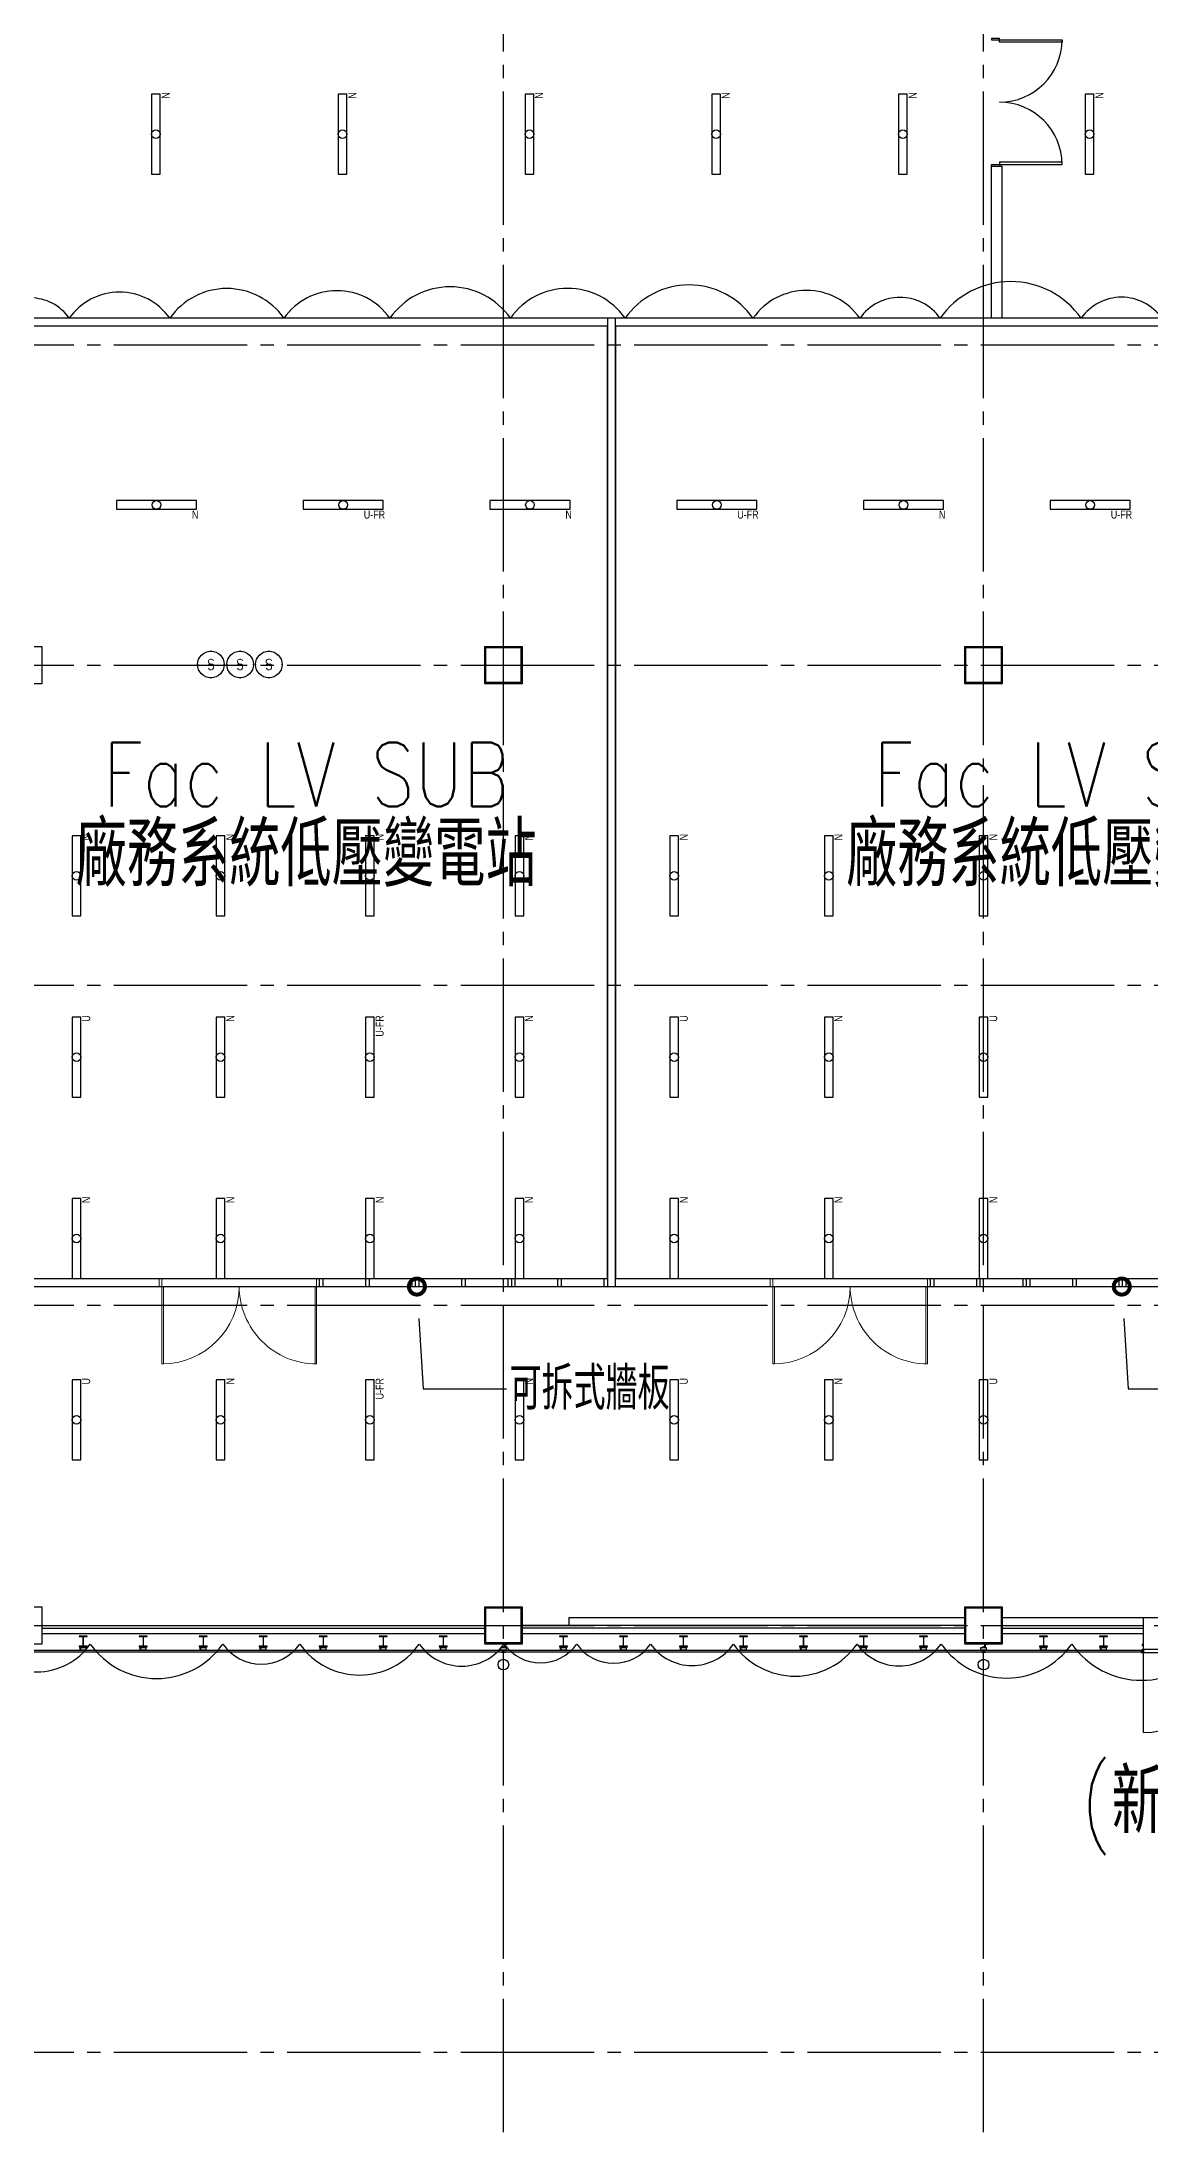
# Model space of a CAD drawing. Header units: millimetres. Extents: x -48783 to 40488, y 6477 to 32964.
# Drawn here: x 3635 to 5712, y 10600 to 14518 of the extents above; entities that cross this region are included whole.
import ezdxf
from ezdxf import colors
from ezdxf.entities.mleader import LeaderData, LeaderLine
from ezdxf.enums import TextEntityAlignment as Align
from ezdxf.math import Vec2, Vec3

# ---------------------------------------------------------------- set-up
doc = ezdxf.new("R2010")
doc.units = ezdxf.units.MM
doc.header["$LTSCALE"] = 100
doc.linetypes.add('X-N-FAB-L20$0$COL-CEN-LIN', pattern=[3.25, 2.5, -0.25, 0.25, -0.25])
for name, color, linetype in [('0-XREF', 7, 'Continuous'), ('188K-SM-06-F1-L20-ELEC-LIGHT-Y2257103$0$E-LIGHT(W)-N', 8, 'Continuous'), ('188K-SM-06-F1-L20-ELEC-LIGHT-Y2257103$0$E-LIGHT(W)-U FR', 8, 'Continuous'), ('188K-SM-06-F1-L20-ELEC-LIGHT-Y2257103$0$E-LIGHT(W)-U XLPE', 8, 'Continuous'), ('188K-SM-06-F1-L20-ELEC-LIGHT-Y2257103$0$E-LIGHT-SW', 8, 'Continuous'), ('X-N-FAB-L20$0$0-毒腐氣體房', 8, 'Continuous'), ('X-N-FAB-L20$0$08', 8, 'Continuous'), ('X-N-FAB-L20$0$200K新增範圍', 8, 'Continuous'), ('X-N-FAB-L20$0$4', 8, 'Continuous'), ('X-N-FAB-L20$0$BLOCK', 8, 'Continuous'), ('X-N-FAB-L20$0$CCL', 8, 'X-N-FAB-L20$0$COL-CEN-LIN'), ('X-N-FAB-L20$0$COL-S', 8, 'Continuous'), ('X-N-FAB-L20$0$DOOR', 8, 'Continuous'), ('X-N-FAB-L20$0$DW_Frame', 8, 'Continuous'), ('X-N-FAB-L20$0$RM-NAME', 8, 'Continuous'), ('X-N-FAB-L20$0$TXT-CODE', 8, 'Continuous'), ('X-N-FAB-L20$0$TXT-CODE-雲', 8, 'Continuous'), ('X-N-FAB-L20$0$WALL-P', 8, 'Continuous')]:
    doc.layers.add(name, color=color, linetype=linetype)
doc.layers.add('188K-SM-06-F1-L20-ELEC-LIGHT-Y2257103$0$Defpoints-CAS', color=8, linetype='Continuous', plot=False)
doc.styles.add('188K-SM-06-F1-L20-ELEC-LIGHT-Y2257103$0$F12P8-SM-03-C40-ELEC-LIGHT-L209207$0$Standard', font='txt.shx', dxfattribs={"bigfont": 'chineset.shx'})
doc.styles.add('188K-SM-06-F1-L20-ELEC-LIGHT-Y2257103$0$Standard', font='arial.ttf')
doc.styles.add('X-N-FAB-L20$0$CHINA', font='simplex.shx', dxfattribs={"width": 0.75, "bigfont": 'chineset.shx'})
doc.styles.add('X-N-FAB-L20$0$Standard', font='romans.shx', dxfattribs={"bigfont": 'chineset.shx'})
doc.styles.add('X-N-FAB-L20$0$TG_NOTE_TEXT', font='simplex.shx', dxfattribs={"width": 0.75, "bigfont": 'chineset.shx'})

# ---------------------------------------------------------------- blocks, each defined once
blk = doc.blocks.new('*U82')
at = {"ltscale": 600}
blk.add_lwpolyline([(-75, -8.1), (75, -8.1), (75, 8.1), (-75, 8.1)], close=True, dxfattribs=at)
blk.add_circle((0, 0), 8.1, dxfattribs=at)
at = {"style": '188K-SM-06-F1-L20-ELEC-LIGHT-Y2257103$0$Standard', "width": 0.8}
blk.add_text('U-FR', height=15, rotation=360, dxfattribs=at).set_placement((78.5, -18.1), align=Align.MIDDLE_RIGHT)
blk = doc.blocks.new('*U80')
at = {"ltscale": 600}
blk.add_lwpolyline([(75, 8.1), (-75, 8.1), (-75, -8.1), (75, -8.1)], close=True, dxfattribs=at)
blk.add_circle((0, 0), 8.1, dxfattribs=at)
at = {"style": '188K-SM-06-F1-L20-ELEC-LIGHT-Y2257103$0$Standard', "width": 0.8}
blk.add_text('N', height=15, rotation=360, dxfattribs=at).set_placement((78.5, -18.1), align=Align.MIDDLE_RIGHT)
blk = doc.blocks.new('*U95')
at = {"layer": '188K-SM-06-F1-L20-ELEC-LIGHT-Y2257103$0$E-LIGHT(W)-N'}
blk.add_blockref('*U80', (173.2, 8.9), dxfattribs=at)
at = {"layer": '188K-SM-06-F1-L20-ELEC-LIGHT-Y2257103$0$E-LIGHT(W)-U FR'}
blk.add_blockref('*U82', (-176.8, 8.9), dxfattribs=at)
blk = doc.blocks.new('*U96')
at = {"color": 0, "linetype": 'ByBlock', "lineweight": -2, "transparency": 16777216}
for p in [(1400, 0), (2100, 0), (2800, 0), (3500, 0)]:
    blk.add_blockref('*U95', p, dxfattribs=at)
blk = doc.blocks.new('*U81')
at = {"ltscale": 600}
blk.add_lwpolyline([(-75, -8.1), (75, -8.1), (75, 8.1), (-75, 8.1)], close=True, dxfattribs=at)
blk.add_circle((0, 0), 8.1, dxfattribs=at)
at = {"style": '188K-SM-06-F1-L20-ELEC-LIGHT-Y2257103$0$Standard', "width": 0.8}
blk.add_text('U', height=15, rotation=360, dxfattribs=at).set_placement((78.5, -18.1), align=Align.MIDDLE_RIGHT)
blk = doc.blocks.new('*U74')
blk.add_circle((0, 0), 25)
at = {"layer": '188K-SM-06-F1-L20-ELEC-LIGHT-Y2257103$0$Defpoints-CAS'}
blk.add_lwpolyline([(-3.5, 0.46), (3.5, 0.46), (3.5, -0.46), (-3.5, -0.46)], close=True, dxfattribs=at)
for p in [(-25, 0), (0, 25), (25, 0), (0, -25)]:
    blk.add_point(p, dxfattribs=at)
at = {"style": '188K-SM-06-F1-L20-ELEC-LIGHT-Y2257103$0$F12P8-SM-03-C40-ELEC-LIGHT-L209207$0$Standard', "width": 0.8}
blk.add_text('S', height=20, dxfattribs=at).set_placement((0, 0), align=Align.MIDDLE_CENTER)
blk = doc.blocks.new('188K-SM-06-F1-L20-ELEC-LIGHT-Y2257103')
blk.add_blockref('*U96', (2276.7, 13641.1))
at = {"layer": '188K-SM-06-F1-L20-ELEC-LIGHT-Y2257103$0$E-LIGHT(W)-N', "rotation": 90}
for p in [(3848.8, 14345), (4198.8, 14345), (4548.8, 14345), (4898.8, 14345), (5248.8, 14345), (5598.8, 14345), (3700, 12955), (3970, 12955), (4250, 12955), (4530, 12955), (4820, 12955), (5110, 12955), (5400, 12955), (3970, 12615), (4530, 12615), (5110, 12615), (3700, 12275), (3970, 12275), (4250, 12275), (4530, 12275), (4820, 12275), (5110, 12275), (5400, 12275), (3970, 11935), (4530, 11935), (5110, 11935)]:
    blk.add_blockref('*U80', p, dxfattribs=at)
at = {"layer": '188K-SM-06-F1-L20-ELEC-LIGHT-Y2257103$0$E-LIGHT(W)-U FR', "rotation": 90}
for p in [(4250, 12615), (4250, 11935)]:
    blk.add_blockref('*U82', p, dxfattribs=at)
at = {"layer": '188K-SM-06-F1-L20-ELEC-LIGHT-Y2257103$0$E-LIGHT(W)-U XLPE', "rotation": 90}
for p in [(3700, 12615), (4820, 12615), (5400, 12615), (3700, 11935), (4820, 11935), (5400, 11935)]:
    blk.add_blockref('*U81', p, dxfattribs=at)
at = {"layer": '188K-SM-06-F1-L20-ELEC-LIGHT-Y2257103$0$E-LIGHT-SW'}
for p in [(3951.9, 13351), (4006.6, 13351), (4060.5, 13351)]:
    blk.add_blockref('*U74', p, dxfattribs=at)
blk = doc.blocks.new('X-N-FAB-L20$0$A$Cc7bb84f0')
at = {"layer": 'X-N-FAB-L20$0$COL-S'}
for points in [[(0, 70), (70, 70), (70, 0), (0, 0)], [(2, 68), (68, 68), (68, 2), (2, 2)]]:
    blk.add_lwpolyline(points, close=True, dxfattribs=at)
blk = doc.blocks.new('X-N-FAB-L20$0$A$C20c95bda')
at = {"layer": 'X-N-FAB-L20$0$CCL'}
for p, q in [((5520, 0), (5520, 9160)), ((6420, 0), (6420, 9160)), ((240, 3350), (28330, 3350)), ((240, 2750), (28330, 2750)), ((240, 2150), (28330, 2150)), ((240, 1550), (28330, 1550)), ((240, 950), (28330, 950)), ((240, 150), (28330, 150))]:
    blk.add_line(p, q, dxfattribs=at)
at = {"layer": 'X-N-FAB-L20$0$200K新增範圍'}
for p in [(5485, 2715), (6385, 2715), (5485, 915), (6385, 915)]:
    blk.add_blockref('X-N-FAB-L20$0$A$Cc7bb84f0', p, dxfattribs=at)
blk = doc.blocks.new('X-N-FAB-L20$0$A$C1d07c4d4')
for centre in [(5217.4, 851.4), (6117.4, 851.4)]:
    blk.add_circle(centre, 10)
at = {"layer": 'X-N-FAB-L20$0$08'}
for p, q in [((6082.4, 925), (5252.4, 925)), ((6152.4, 925), (6417.1, 925))]:
    blk.add_line(p, q, dxfattribs=at)
for points in [[(4282.4, 2690), (4282.4, 2760), (4352.4, 2760), (4352.4, 2690)], [(5182.4, 2690), (5182.4, 2760), (5252.4, 2760), (5252.4, 2690)], [(5184.4, 2692), (5184.4, 2758), (5250.4, 2758), (5250.4, 2692)], [(4282.4, 890), (4282.4, 960), (4352.4, 960), (4352.4, 890)], [(5182.4, 890), (5182.4, 960), (5252.4, 960), (5252.4, 890)], [(5184.4, 892), (5184.4, 958), (5250.4, 958), (5250.4, 892)], [(6082.4, 890), (6082.4, 960), (6152.4, 960), (6152.4, 890)], [(6084.4, 892), (6084.4, 958), (6150.4, 958), (6150.4, 892)]]:
    blk.add_lwpolyline(points, close=True, dxfattribs=at)
at = {"layer": 'X-N-FAB-L20$0$4'}
for points in [[(6417.1, 874), (6417.1, 940)], [(6417.1, 940), (6717.1, 940)]]:
    blk.add_lwpolyline(points, dxfattribs=at)
at = {"layer": 'X-N-FAB-L20$0$DOOR'}
blk.add_line((6417.1, 724), (6417.1, 874), dxfattribs=at)
blk.add_lwpolyline([(6412.6, 876.5), (6412.6, 874), (6415.1, 874), (6415.1, 880.5), (6417.1, 880.5), (6417.1, 889), (6414.6, 889), (6414.6, 886.5)], dxfattribs=at)
blk.add_lwpolyline([(6417.1, 874), (6568.6, 874), (6568.6, 880), (6417.1, 880)], close=True, dxfattribs=at)
blk.add_arc((6417.1, 874), 150, 270, 0, dxfattribs=at)
at = {"layer": 'X-N-FAB-L20$0$WALL-P'}
for p, q in [((4352.4, 925), (5182.4, 925)), ((4352.4, 920), (5182.4, 920)), ((4352.4, 910), (5182.4, 910)), ((6082.4, 920), (5252.4, 920)), ((5252.4, 910), (6082.4, 910)), ((5339.9, 940), (6082.4, 940)), ((5339.9, 940), (5339.9, 925)), ((6152.4, 940), (6417.1, 940)), ((6152.4, 920), (6417.1, 920)), ((6152.4, 910), (6417.1, 910)), ((4053.9, 878.5), (6417.1, 878.5)), ((6417.1, 875), (4057.4, 875))]:
    blk.add_line(p, q, dxfattribs=at)
for points in [[(4422.4, 885), (4437.4, 885), (4437.4, 885.9), (4430.2, 885.9), (4430.2, 904.1), (4437.4, 904.1), (4437.4, 905), (4422.4, 905), (4422.4, 904.1), (4429.6, 904.1), (4429.6, 885.9), (4422.4, 885.9)], [(4534.9, 885), (4549.9, 885), (4549.9, 885.9), (4542.7, 885.9), (4542.7, 904.1), (4549.9, 904.1), (4549.9, 905), (4534.9, 905), (4534.9, 904.1), (4542.1, 904.1), (4542.1, 885.9), (4534.9, 885.9)], [(4647.4, 885), (4662.4, 885), (4662.4, 885.9), (4655.2, 885.9), (4655.2, 904.1), (4662.4, 904.1), (4662.4, 905), (4647.4, 905), (4647.4, 904.1), (4654.6, 904.1), (4654.6, 885.9), (4647.4, 885.9)], [(4759.9, 885), (4774.9, 885), (4774.9, 885.9), (4767.7, 885.9), (4767.7, 904.1), (4774.9, 904.1), (4774.9, 905), (4759.9, 905), (4759.9, 904.1), (4767.1, 904.1), (4767.1, 885.9), (4759.9, 885.9)], [(4872.4, 885), (4887.4, 885), (4887.4, 885.9), (4880.2, 885.9), (4880.2, 904.1), (4887.4, 904.1), (4887.4, 905), (4872.4, 905), (4872.4, 904.1), (4879.6, 904.1), (4879.6, 885.9), (4872.4, 885.9)], [(4984.9, 885), (4999.9, 885), (4999.9, 885.9), (4992.7, 885.9), (4992.7, 904.1), (4999.9, 904.1), (4999.9, 905), (4984.9, 905), (4984.9, 904.1), (4992.1, 904.1), (4992.1, 885.9), (4984.9, 885.9)], [(5097.4, 885), (5112.4, 885), (5112.4, 885.9), (5105.2, 885.9), (5105.2, 904.1), (5112.4, 904.1), (5112.4, 905), (5097.4, 905), (5097.4, 904.1), (5104.6, 904.1), (5104.6, 885.9), (5097.4, 885.9)], [(5322.4, 885), (5337.4, 885), (5337.4, 885.9), (5330.2, 885.9), (5330.2, 904.1), (5337.4, 904.1), (5337.4, 905), (5322.4, 905), (5322.4, 904.1), (5329.6, 904.1), (5329.6, 885.9), (5322.4, 885.9)], [(5434.9, 885), (5449.9, 885), (5449.9, 885.9), (5442.7, 885.9), (5442.7, 904.1), (5449.9, 904.1), (5449.9, 905), (5434.9, 905), (5434.9, 904.1), (5442.1, 904.1), (5442.1, 885.9), (5434.9, 885.9)], [(5547.4, 885), (5562.4, 885), (5562.4, 885.9), (5555.2, 885.9), (5555.2, 904.1), (5562.4, 904.1), (5562.4, 905), (5547.4, 905), (5547.4, 904.1), (5554.6, 904.1), (5554.6, 885.9), (5547.4, 885.9)], [(5659.9, 885), (5674.9, 885), (5674.9, 885.9), (5667.7, 885.9), (5667.7, 904.1), (5674.9, 904.1), (5674.9, 905), (5659.9, 905), (5659.9, 904.1), (5667.1, 904.1), (5667.1, 885.9), (5659.9, 885.9)], [(5772.4, 885), (5787.4, 885), (5787.4, 885.9), (5780.2, 885.9), (5780.2, 904.1), (5787.4, 904.1), (5787.4, 905), (5772.4, 905), (5772.4, 904.1), (5779.6, 904.1), (5779.6, 885.9), (5772.4, 885.9)], [(5884.9, 885), (5899.9, 885), (5899.9, 885.9), (5892.7, 885.9), (5892.7, 904.1), (5899.9, 904.1), (5899.9, 905), (5884.9, 905), (5884.9, 904.1), (5892.1, 904.1), (5892.1, 885.9), (5884.9, 885.9)], [(5997.4, 885), (6012.4, 885), (6012.4, 885.9), (6005.2, 885.9), (6005.2, 904.1), (6012.4, 904.1), (6012.4, 905), (5997.4, 905), (5997.4, 904.1), (6004.6, 904.1), (6004.6, 885.9), (5997.4, 885.9)], [(6222.4, 885), (6237.4, 885), (6237.4, 885.9), (6230.2, 885.9), (6230.2, 904.1), (6237.4, 904.1), (6237.4, 905), (6222.4, 905), (6222.4, 904.1), (6229.6, 904.1), (6229.6, 885.9), (6222.4, 885.9)], [(6334.9, 885), (6349.9, 885), (6349.9, 885.9), (6342.7, 885.9), (6342.7, 904.1), (6349.9, 904.1), (6349.9, 905), (6334.9, 905), (6334.9, 904.1), (6342.1, 904.1), (6342.1, 885.9), (6334.9, 885.9)], [(4424.3, 880), (4424.3, 885), (4429.3, 885), (4429.3, 884.4), (4424.9, 884.4), (4424.9, 880)], [(4424.9, 883.5), (4434.9, 883.5), (4434.9, 878.5), (4424.9, 878.5)], [(4435.5, 880), (4435.5, 885), (4430.5, 885), (4430.5, 884.4), (4434.9, 884.4), (4434.9, 880)], [(4536.8, 880), (4536.8, 885), (4541.8, 885), (4541.8, 884.4), (4537.4, 884.4), (4537.4, 880)], [(4537.4, 883.5), (4547.4, 883.5), (4547.4, 878.5), (4537.4, 878.5)], [(4548, 880), (4548, 885), (4543, 885), (4543, 884.4), (4547.4, 884.4), (4547.4, 880)], [(4649.3, 880), (4649.3, 885), (4654.3, 885), (4654.3, 884.4), (4649.9, 884.4), (4649.9, 880)], [(4649.9, 883.5), (4659.9, 883.5), (4659.9, 878.5), (4649.9, 878.5)], [(4660.5, 880), (4660.5, 885), (4655.5, 885), (4655.5, 884.4), (4659.9, 884.4), (4659.9, 880)], [(4761.8, 880), (4761.8, 885), (4766.8, 885), (4766.8, 884.4), (4762.4, 884.4), (4762.4, 880)], [(4762.4, 883.5), (4772.4, 883.5), (4772.4, 878.5), (4762.4, 878.5)], [(4773, 880), (4773, 885), (4768, 885), (4768, 884.4), (4772.4, 884.4), (4772.4, 880)], [(4874.3, 880), (4874.3, 885), (4879.3, 885), (4879.3, 884.4), (4874.9, 884.4), (4874.9, 880)], [(4874.9, 883.5), (4884.9, 883.5), (4884.9, 878.5), (4874.9, 878.5)], [(4885.5, 880), (4885.5, 885), (4880.5, 885), (4880.5, 884.4), (4884.9, 884.4), (4884.9, 880)], [(4986.8, 880), (4986.8, 885), (4991.8, 885), (4991.8, 884.4), (4987.4, 884.4), (4987.4, 880)], [(4987.4, 883.5), (4997.4, 883.5), (4997.4, 878.5), (4987.4, 878.5)], [(4998, 880), (4998, 885), (4993, 885), (4993, 884.4), (4997.4, 884.4), (4997.4, 880)], [(5099.3, 880), (5099.3, 885), (5104.3, 885), (5104.3, 884.4), (5099.9, 884.4), (5099.9, 880)], [(5099.9, 883.5), (5109.9, 883.5), (5109.9, 878.5), (5099.9, 878.5)], [(5110.5, 880), (5110.5, 885), (5105.5, 885), (5105.5, 884.4), (5109.9, 884.4), (5109.9, 880)], [(5212.4, 883.5), (5222.4, 883.5), (5222.4, 878.5), (5212.4, 878.5)], [(5214.9, 883.5), (5219.9, 883.5), (5219.9, 888.5), (5219.3, 888.5), (5219.3, 884.1), (5214.9, 884.1)], [(5216.4, 875), (5218.4, 875), (5218.4, 878.5), (5216.4, 878.5)], [(5219.9, 885), (5219.9, 890), (5224.9, 890), (5224.9, 889.4), (5220.5, 889.4), (5220.5, 885)], [(5324.3, 880), (5324.3, 885), (5329.3, 885), (5329.3, 884.4), (5324.9, 884.4), (5324.9, 880)], [(5324.9, 883.5), (5334.9, 883.5), (5334.9, 878.5), (5324.9, 878.5)], [(5335.5, 880), (5335.5, 885), (5330.5, 885), (5330.5, 884.4), (5334.9, 884.4), (5334.9, 880)], [(5436.8, 880), (5436.8, 885), (5441.8, 885), (5441.8, 884.4), (5437.4, 884.4), (5437.4, 880)], [(5437.4, 883.5), (5447.4, 883.5), (5447.4, 878.5), (5437.4, 878.5)], [(5448, 880), (5448, 885), (5443, 885), (5443, 884.4), (5447.4, 884.4), (5447.4, 880)], [(5549.3, 880), (5549.3, 885), (5554.3, 885), (5554.3, 884.4), (5549.9, 884.4), (5549.9, 880)], [(5549.9, 883.5), (5559.9, 883.5), (5559.9, 878.5), (5549.9, 878.5)], [(5560.5, 880), (5560.5, 885), (5555.5, 885), (5555.5, 884.4), (5559.9, 884.4), (5559.9, 880)], [(5661.8, 880), (5661.8, 885), (5666.8, 885), (5666.8, 884.4), (5662.4, 884.4), (5662.4, 880)], [(5662.4, 883.5), (5672.4, 883.5), (5672.4, 878.5), (5662.4, 878.5)], [(5673, 880), (5673, 885), (5668, 885), (5668, 884.4), (5672.4, 884.4), (5672.4, 880)], [(5774.3, 880), (5774.3, 885), (5779.3, 885), (5779.3, 884.4), (5774.9, 884.4), (5774.9, 880)], [(5774.9, 883.5), (5784.9, 883.5), (5784.9, 878.5), (5774.9, 878.5)], [(5785.5, 880), (5785.5, 885), (5780.5, 885), (5780.5, 884.4), (5784.9, 884.4), (5784.9, 880)], [(5886.8, 880), (5886.8, 885), (5891.8, 885), (5891.8, 884.4), (5887.4, 884.4), (5887.4, 880)], [(5887.4, 883.5), (5897.4, 883.5), (5897.4, 878.5), (5887.4, 878.5)], [(5898, 880), (5898, 885), (5893, 885), (5893, 884.4), (5897.4, 884.4), (5897.4, 880)], [(5999.3, 880), (5999.3, 885), (6004.3, 885), (6004.3, 884.4), (5999.9, 884.4), (5999.9, 880)], [(5999.9, 883.5), (6009.9, 883.5), (6009.9, 878.5), (5999.9, 878.5)], [(6010.5, 880), (6010.5, 885), (6005.5, 885), (6005.5, 884.4), (6009.9, 884.4), (6009.9, 880)], [(6112.4, 883.5), (6122.4, 883.5), (6122.4, 878.5), (6112.4, 878.5)], [(6114.9, 883.5), (6119.9, 883.5), (6119.9, 888.5), (6119.3, 888.5), (6119.3, 884.1), (6114.9, 884.1)], [(6116.4, 875), (6118.4, 875), (6118.4, 878.5), (6116.4, 878.5)], [(6119.9, 885), (6119.9, 890), (6124.9, 890), (6124.9, 889.4), (6120.5, 889.4), (6120.5, 885)], [(6224.3, 880), (6224.3, 885), (6229.3, 885), (6229.3, 884.4), (6224.9, 884.4), (6224.9, 880)], [(6224.9, 883.5), (6234.9, 883.5), (6234.9, 878.5), (6224.9, 878.5)], [(6235.5, 880), (6235.5, 885), (6230.5, 885), (6230.5, 884.4), (6234.9, 884.4), (6234.9, 880)], [(6336.8, 880), (6336.8, 885), (6341.8, 885), (6341.8, 884.4), (6337.4, 884.4), (6337.4, 880)], [(6337.4, 883.5), (6347.4, 883.5), (6347.4, 878.5), (6337.4, 878.5)], [(6348, 880), (6348, 885), (6343, 885), (6343, 884.4), (6347.4, 884.4), (6347.4, 880)]]:
    blk.add_lwpolyline(points, close=True, dxfattribs=at)
for points in [[(5213.7, 874.8), (5216.7, 874.8), (5216.7, 876.4), (5218.2, 876.4), (5218.2, 874.8), (5221.2, 874.8)], [(6113.7, 874.8), (6116.7, 874.8), (6116.7, 876.4), (6118.2, 876.4), (6118.2, 874.8), (6121.2, 874.8)]]:
    blk.add_lwpolyline(points, dxfattribs=at)
blk = doc.blocks.new('X-N-FAB-L20$0$A$C79fe719f')
at = {"layer": 'X-N-FAB-L20$0$WALL-P'}
for points in [[(2015.5, 397.1), (3165.5, 397.1), (3165.5, 2212.1), (2015.5, 2212.1)], [(2030.5, 412.1), (3150.5, 412.1), (3150.5, 2197.1), (2030.5, 2197.1)], [(3150.5, 397.1), (4850.5, 397.1), (4850.5, 2212.1), (3150.5, 2212.1)], [(3165.5, 412.1), (4835.5, 412.1), (4835.5, 2197.1), (3165.5, 2197.1)]]:
    blk.add_lwpolyline(points, close=True, dxfattribs=at)
blk = doc.blocks.new('X-N-FAB-L20$0$萬用門(22改)-REVISED[26]_1')
at = {"layer": 'X-N-FAB-L20$0$DOOR', "lineweight": 0}
for p, q in [((1368.5, 6015), (1368.5, 6020)), ((1368.5, 6020), (1383.5, 6020)), ((1383.5, 6015), (1368.5, 6015)), ((1383.5, 6020), (1383.5, 6015)), ((1383.5, 6015), (1528.5, 6015)), ((1383.5, 6012), (1383.5, 6015)), ((1528.5, 6012), (1383.5, 6012)), ((1528.5, 6015), (1528.5, 6012)), ((1368.5, 5720), (1368.5, 5725)), ((1368.5, 5725), (1383.5, 5725)), ((1383.5, 5728), (1528.5, 5728)), ((1383.5, 5725), (1383.5, 5728)), ((1528.5, 5725), (1383.5, 5725)), ((1383.5, 5725), (1383.5, 5720)), ((1528.5, 5728), (1528.5, 5725)), ((1383.5, 5720), (1368.5, 5720))]:
    blk.add_line(p, q, dxfattribs=at)
for centre, start, end in [((1383.5, 6015), 270, 0), ((1383.5, 5725), 0, 90)]:
    blk.add_arc(centre, 145, start, end, dxfattribs=at)
blk = doc.blocks.new('X-N-FAB-L20$0$_DOTSMALL')
at = {"color": 0, "linetype": 'ByBlock', "const_width": 0.5}
blk.add_lwpolyline([(-0.0625, 0, 1), (0.0625, 0, 1)], format="xyb", close=True, dxfattribs=at)
blk = doc.blocks.new('X-N-FAB-L20$0$A$C6543ae4b')
at = {"layer": 'X-N-FAB-L20$0$DOOR'}
for points in [[(0, 15), (0, 0)], [(0, 15), (180, 15)], [(0, 0), (180, 0)], [(6.5, 15), (6.5, 0)], [(86.75, 15), (86.75, 0)], [(93.25, 15), (93.25, 0)], [(173.5, 15), (173.5, 0)], [(180, 15), (180, 0)]]:
    blk.add_lwpolyline(points, dxfattribs=at)
blk = doc.blocks.new('*U210')
at = {"color": 0}
for p, q in [((-3, -15), (-3, 0)), ((237, -15), (237, 0))]:
    blk.add_line(p, q, dxfattribs=at)
for points in [[(0, 0), (0, 117), (4.375, 117), (4.375, 0)], [(234, 0), (234, 117), (229.625, 117), (229.625, 0)]]:
    blk.add_lwpolyline(points, close=True, dxfattribs=at)
for centre, start, end in [((0, 0), 0, 90), ((234, 0), 90, 180)]:
    blk.add_arc(centre, 117, start, end, dxfattribs=at)
at = {"layer": 'X-N-FAB-L20$0$DW_Frame'}
for points in [[(-3, -15), (0, -15), (0, 0), (-3, 0)], [(237, -15), (234, -15), (234, 0), (237, 0)]]:
    blk.add_lwpolyline(points, dxfattribs=at)
at = {"color": 0, "style": 'X-N-FAB-L20$0$Standard', "width": 0.5}
for tag, p in [('NO', (-5, 5)), ('TYPE', (24.375, 5))]:
    blk.add_attdef(tag, text='', height=10, dxfattribs=at).set_placement(p, align=Align.BOTTOM_RIGHT)
blk.add_attdef('DESC', text='', height=10, dxfattribs=at).set_placement((24.375, 5), align=Align.BOTTOM_LEFT)
at = {"color": 0, "style": 'X-N-FAB-L20$0$TG_NOTE_TEXT', "width": 0.5, "flags": 1}
blk.add_attdef('WH', text='', height=20, dxfattribs=at).set_placement((239, 5), align=Align.BOTTOM_LEFT)
blk = doc.blocks.new('X-N-FAB-L20')
at = {"layer": 'X-N-FAB-L20$0$0-毒腐氣體房'}
for points in [[(5415, 14000), (5415, 14285)], [(5435, 14000), (5435, 14285)]]:
    blk.add_lwpolyline(points, dxfattribs=at)
at = {"layer": 'X-N-FAB-L20$0$RM-NAME'}
blk.add_line((5415, 14285), (5435, 14285), dxfattribs=at)
at = {"layer": 'X-N-FAB-L20$0$TXT-CODE-雲'}
for points in [[(3525.4, 11515, 0.520567), (3725.9, 11515, 0.520567), (3974.2, 11515, 0.520567), (4118.4, 11515, 0.520567), (4342.3, 11515, 0.520567), (4501.6, 11515, 0.520567), (4637.5, 11515, 0.520567), (4776, 11515, 0.520567), (4931.3, 11515, 0.520567), (5162.8, 11515, 0.520567), (5320.5, 11515, 0.520567), (5565.4, 11515, 0.520567), (5826.6, 11515, 0.520567)], [(5734.1, 14000, 0.520567), (5582.9, 14000, 0.520567), (5318.5, 14000, 0.520567), (5168.2, 14000, 0.520567), (4967.8, 14000, 0.520567), (4728.2, 14000, 0.520567), (4513.2, 14000, 0.520567), (4287.2, 14000, 0.520567), (4088.8, 14000, 0.520567), (3874.9, 14000, 0.520567), (3686.5, 14000, 0.520567), (3540.1, 14000, 0.520567)]]:
    blk.add_lwpolyline(points, format="xyb", dxfattribs=at)
for name, p in [('X-N-FAB-L20$0$A$C1d07c4d4', (-717.4, 10625)), ('X-N-FAB-L20$0$A$C79fe719f', (1544.5, 11787.9))]:
    blk.add_blockref(name, p)
at = {"layer": 'X-N-FAB-L20$0$BLOCK'}
blk.add_blockref('X-N-FAB-L20$0$A$C20c95bda', (-1020, 10600), dxfattribs=at)
at = {"layer": 'X-N-FAB-L20$0$DOOR', "xscale": -1, "yscale": -1, "rotation": 90}
blk.add_blockref('*U210', (5430, 14522), dxfattribs=at)
at = {"layer": 'X-N-FAB-L20$0$DOOR', "lineweight": 0, "rotation": 269.9999999999999}
for p in [(-1865, 13568.5), (-720, 13568.5)]:
    blk.add_blockref('X-N-FAB-L20$0$萬用門(22改)-REVISED[26]_1', p, dxfattribs=at)
at = {"layer": 'X-N-FAB-L20$0$DOOR'}
for p in [(4155, 12185), (4335, 12185), (4515, 12185), (5300, 12185), (5480, 12185), (5660, 12185)]:
    blk.add_blockref('X-N-FAB-L20$0$A$C6543ae4b', p, dxfattribs=at)
at = {"layer": 'X-N-FAB-L20$0$TXT-CODE', "style": 'X-N-FAB-L20$0$CHINA', "width": 0.8}
for s, p in [('Fac LV SUB', (4130.4, 13145)), ('Fac LV SUB', (5574.3, 13145)), ('廠務系統低壓變電站', (4130.4, 12995)), ('廠務系統低壓變電站', (5574.3, 12995)), ('(新增吊裝口)', (5880, 11220))]:
    blk.add_text(s, height=120, dxfattribs=at).set_placement(p, align=Align.MIDDLE_CENTER)
at = {"layer": 'X-N-FAB-L20$0$TXT-CODE'}
ml = blk.add_multileader_mtext('Standard', dxfattribs=at)
ml.set_content('可拆式牆板', color=256, style='X-N-FAB-L20$0$CHINA')
ml.set_leader_properties()
ml.set_arrow_properties(name='X-N-FAB-L20$0$_DOTSMALL')
ml.build(insert=Vec2(0, 0))
ml.multileader.update_dxf_attribs({"dogleg_length": 0.36, "arrow_head_size": 60})
ctx = ml.context
ctx.base_point, ctx.char_height, ctx.arrow_head_size, ctx.landing_gap_size, ctx.plane_origin = Vec3(4506.2, 11993), 80, 60, 5.33, Vec3(6266.4, 12219.2)
notes = []
notes.append((ctx, [(0, (1, 1, 0), (4350, 11993), (1, 0), 156.2, [(0, [(4338, 12185)], 0, [])])]))
ctx.mtext.insert, ctx.mtext.flow_direction = Vec3(4511.5, 12034.2), 5
ml = blk.add_multileader_mtext('Standard', dxfattribs=at)
ml.set_content('可拆式牆板', color=256, style='X-N-FAB-L20$0$CHINA')
ml.set_leader_properties()
ml.set_arrow_properties(name='X-N-FAB-L20$0$_DOTSMALL')
ml.build(insert=Vec2(0, 0))
ml.multileader.update_dxf_attribs({"dogleg_length": 0.36, "arrow_head_size": 60})
ctx = ml.context
ctx.base_point, ctx.char_height, ctx.arrow_head_size, ctx.landing_gap_size, ctx.plane_origin = Vec3(5827.2, 11993), 80, 60, 5.33, Vec3(7587.4, 12219.2)
notes.append((ctx, [(0, (1, 1, 0), (5671, 11993), (1, 0), 156.2, [(0, [(5659, 12185)], 0, [])])]))
ctx.mtext.insert, ctx.mtext.flow_direction = Vec3(5832.5, 12034.2), 5
for ctx, leaders in notes:
    for number, flags, end, landing, length, lines in leaders:
        leader = LeaderData()
        leader.index, (leader.has_last_leader_line, leader.has_dogleg_vector, leader.attachment_direction) = number, flags
        leader.last_leader_point, leader.dogleg_vector, leader.dogleg_length = Vec3(end), Vec3(landing), length
        for number, points, colour, breaks in lines:
            line = LeaderLine()
            line.index, line.vertices, line.color, line.breaks = number, Vec3.list(points), colors.encode_raw_color(colour), breaks
            leader.lines.append(line)
        ctx.leaders.append(leader)

msp = doc.modelspace()

# ---------------------------------------------------------------- block references
at = {"layer": '0-XREF'}
for name in ['188K-SM-06-F1-L20-ELEC-LIGHT-Y2257103', 'X-N-FAB-L20']:
    msp.add_blockref(name, (0, 0), dxfattribs=at)

doc.saveas('drawing.dxf')
